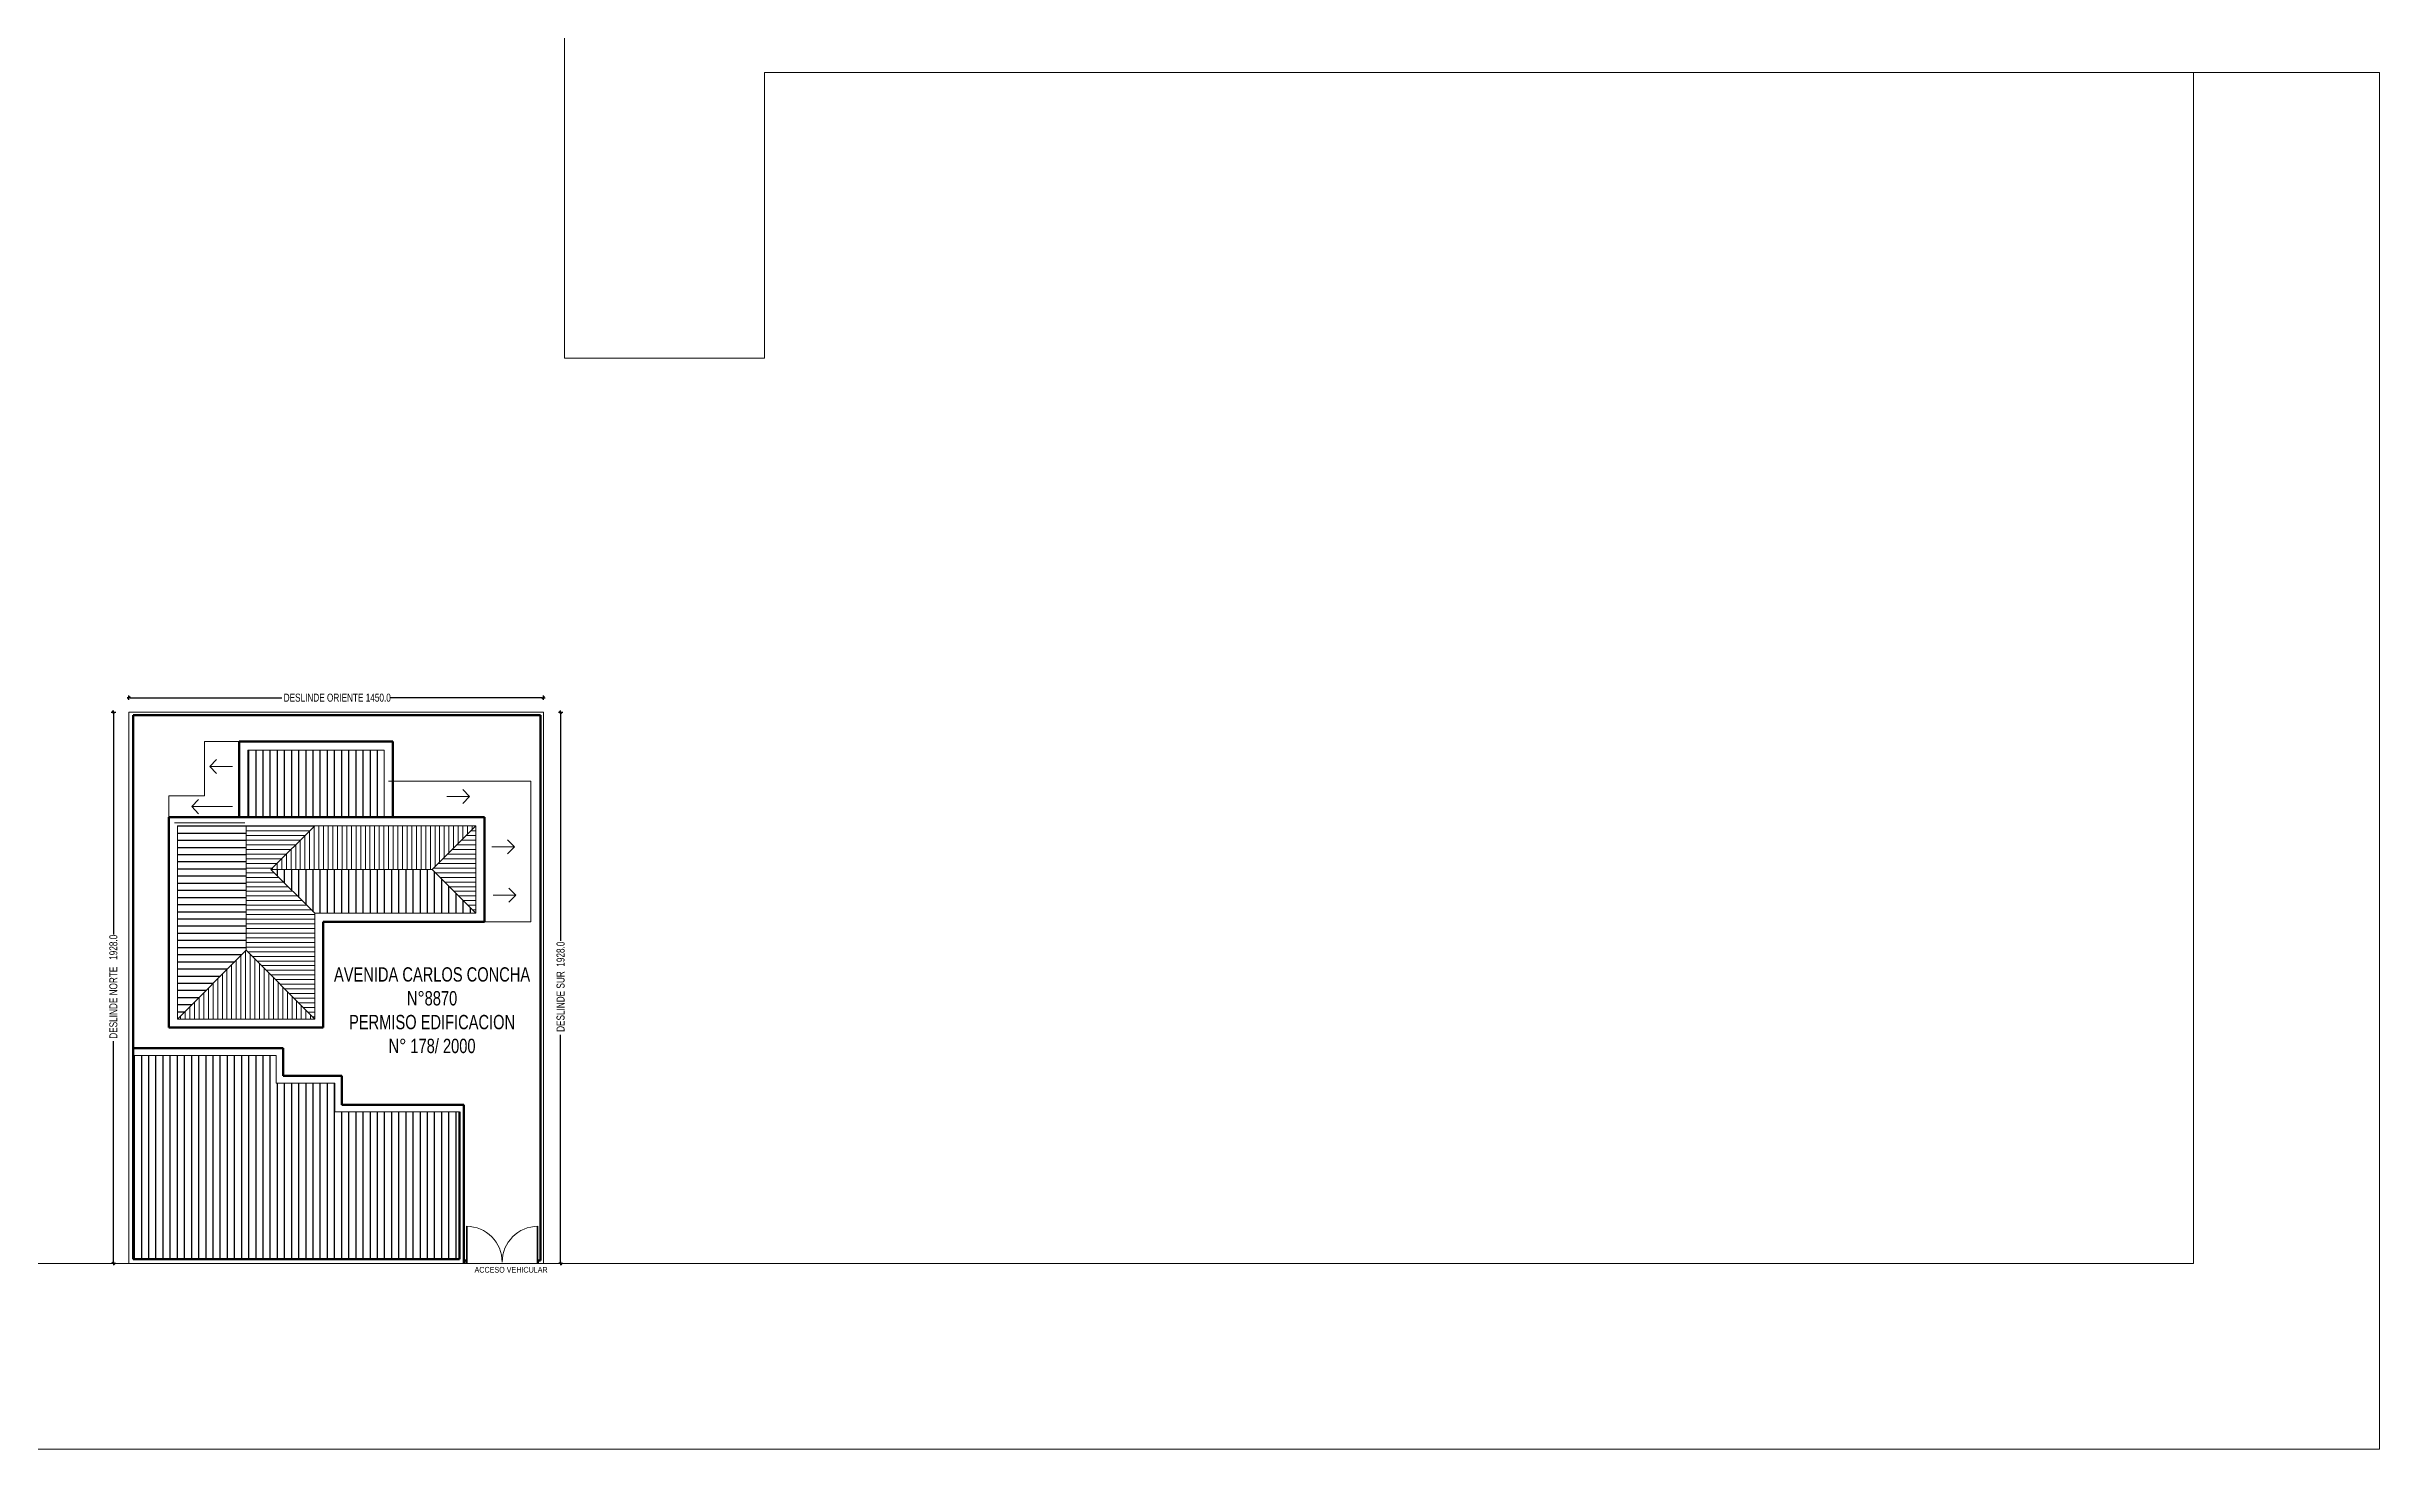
# Model space of a CAD drawing. Header units: centimetres. Extents: x 56177 to 99483, y 493 to 15482.
# Drawn here: x 83544 to 91705, y 6499 to 11405 of the extents above; entities that cross this region are included whole.
import ezdxf

# ---------------------------------------------------------------- set-up
doc = ezdxf.new("R2010")
doc.units = ezdxf.units.CM
doc.header["$MEASUREMENT"] = 0
for name, color, linetype, lineweight in [('0.1 COTAS', 52, 'Continuous', 13), ('0.15 TEXTOS', 212, 'Continuous', 20), ('0.2 VENTANAS', 2, 'Continuous', 20), ('0.5 MUROS', 1, 'Continuous', 50), ('000.2 GENERAL', 2, 'Continuous', 20)]:
    doc.layers.add(name, color=color, linetype=linetype, lineweight=lineweight)
doc.layers.add('0.12 MOBILIARIO BLOQUES', color=251, linetype='Continuous', lineweight=13, true_color=0x616161)
doc.layers.add('COLOR_ GRIS', color=253, linetype='Continuous', true_color=0xb5b5b5)
doc.layers.add('COLOR_ NARANJO', color=2, linetype='Continuous', true_color=0xffff14)
doc.styles.add('NICOLAS 2', font='swisscl.ttf')
doc.dimstyles.new('NICO CMS PEQUEÑAS', dxfattribs={"dimtxt": 10, "dimasz": 2, "dimexe": 0.18, "dimexo": 0.0625, "dimgap": 0.09, "dimtad": 0, "dimdec": 1, "dimzin": 0, "dimdsep": 46, "dimtxsty": 'NICOLAS 2', "dimblk": 'CRUZ2', "dimcen": 0.09, "dimse1": 1, "dimse2": 1, "dimclrd": 256, "dimclrt": 2, "dimadec": 0, "dimazin": 0, "dimtfac": 1, "dimtdec": 1, "dimtofl": 0, "dimtmove": 1, "dimatfit": 2, "dimldrblk": 'CRUZ2', "dimfxl": 1, "dimtolj": 1, "dimtzin": 0, "dimarcsym": 0})
pattern_1 = [(90, (13451.576, 179.573), (-25, 9e-15), [])]
pattern_2 = [(180, (13451.576, 179.573), (-2e-14, -16.25), [])]

# ---------------------------------------------------------------- blocks, each defined once
blk = doc.blocks.new('CRUZ2')
at = {"layer": 'COLOR_ NARANJO', "color": 8}
for p, q in [((-1.5, 0), (1.5, 0)), ((0, 2), (0, -2))]:
    blk.add_line(p, q, dxfattribs=at)
at = {"layer": 'COLOR_ NARANJO', "color": 4}
blk.add_lwpolyline([(-1.1, -1.1), (0, 0), (1.1, 1.1)], dxfattribs=at)
blk = doc.blocks.new('*D659')
at = {"layer": '0.1 COTAS', "lineweight": -2, "transparency": 16777216}
for p, q in [((83777.6, 9073.1), (83777.6, 8299.4)), ((83777.6, 7153.1), (83777.6, 7926.8))]:
    blk.add_line(p, q, dxfattribs=at)
at = {"layer": 'Defpoints', "color": 0, "transparency": 16777216}
for p in [(83831.8, 9077.1), (83777.6, 7149.1), (83831.8, 7149.1)]:
    blk.add_point(p, dxfattribs=at)
at = {"layer": '0.1 COTAS', "lineweight": -2, "transparency": 16777216, "xscale": 4, "yscale": 4, "zscale": 4}
for p, rotation in [((83777.6, 9077.1), 90), ((83777.6, 7149.1), 270)]:
    blk.add_blockref('CRUZ2', p, dxfattribs=dict(at, rotation=rotation))
at = {"layer": '0.1 COTAS', "color": 2, "transparency": 16777216, "insert": (83777.6, 8113.1), "char_height": 28, "attachment_point": 5, "rotation": 90, "style": 'NICOLAS 2'}
blk.add_mtext('\\A1; DESLINDE NORTE   1928.0', dxfattribs=at)
blk = doc.blocks.new('*D660')
at = {"layer": '0.1 COTAS', "lineweight": -2, "transparency": 16777216}
for p, q in [((85342.3, 9073.1), (85342.3, 8277.5)), ((85342.3, 7153.1), (85342.3, 7948.7))]:
    blk.add_line(p, q, dxfattribs=at)
at = {"layer": 'Defpoints', "color": 0, "transparency": 16777216}
for p in [(85281.8, 9077.1), (85281.8, 7149.1), (85342.3, 7149.1)]:
    blk.add_point(p, dxfattribs=at)
at = {"layer": '0.1 COTAS', "lineweight": -2, "transparency": 16777216, "xscale": 4, "yscale": 4, "zscale": 4}
for p, rotation in [((85342.3, 9077.1), 90), ((85342.3, 7149.1), 270)]:
    blk.add_blockref('CRUZ2', p, dxfattribs=dict(at, rotation=rotation))
at = {"layer": '0.1 COTAS', "color": 2, "transparency": 16777216, "insert": (85342.3, 8113.1), "char_height": 28, "attachment_point": 5, "rotation": 90, "style": 'NICOLAS 2'}
blk.add_mtext('\\A1; DESLINDE SUR  1928.0', dxfattribs=at)
blk = doc.blocks.new('*D661')
at = {"layer": '0.1 COTAS', "lineweight": -2, "transparency": 16777216}
for p, q in [((83835.8, 9128.1), (84366.9, 9128.1)), ((85277.8, 9128.1), (84746.7, 9128.1))]:
    blk.add_line(p, q, dxfattribs=at)
at = {"layer": 'Defpoints', "color": 0, "transparency": 16777216}
for p in [(83831.8, 9077.1), (85281.8, 9128.1), (85281.8, 9077.1)]:
    blk.add_point(p, dxfattribs=at)
at = {"layer": '0.1 COTAS', "lineweight": -2, "transparency": 16777216, "xscale": 4, "yscale": 4, "zscale": 4, "rotation": 180}
blk.add_blockref('CRUZ2', (83831.8, 9128.1), dxfattribs=at)
at = {"layer": '0.1 COTAS', "lineweight": -2, "transparency": 16777216, "xscale": 4, "yscale": 4, "zscale": 4}
blk.add_blockref('CRUZ2', (85281.8, 9128.1), dxfattribs=at)
at = {"layer": '0.1 COTAS', "color": 2, "transparency": 16777216, "insert": (84556.8, 9128.1), "char_height": 28, "attachment_point": 5, "style": 'NICOLAS 2'}
blk.add_mtext('\\A1; DESLINDE ORIENTE 1450.0', dxfattribs=at)

msp = doc.modelspace()

# ---------------------------------------------------------------- hatches: boundary and pattern name
at = {"layer": '0.2 VENTANAS'}
h = msp.add_hatch(dxfattribs=at)
h.set_pattern_fill('ANSI31', color=256, scale=130, angle=495)
h.set_pattern_definition(pattern_2)
h.paths.add_polyline_path([(84481.83, 8004.1), (84481.83, 8374.1), (84328.83, 8527.1), (84481.83, 8680.1), (84242.33, 8680.1), (84242.33, 8244.6)])
h = msp.add_hatch(dxfattribs=at)
h.set_pattern_fill('ANSI31', color=256, scale=130, angle=405)
h.set_pattern_definition([(90, (13451.576, 179.573), (-16.25, 5e-15), [])])
h.paths.add_polyline_path([(84892.83, 8527.1), (85045.83, 8680.1), (84481.83, 8680.1), (84328.83, 8527.1)])
h = msp.add_hatch(dxfattribs=at)
h.set_pattern_fill('ANSI31', color=256, scale=130, angle=495)
h.set_pattern_definition(pattern_2)
h.paths.add_polyline_path([(85045.83, 8680.1), (84892.83, 8527.1), (85045.83, 8374.1)])
h = msp.add_hatch(dxfattribs=at)
h.set_pattern_fill('ANSI31', color=256, scale=130, angle=405)
h.paths.add_polyline_path([(84242.08, 8244.85), (84001.83, 8004.1), (84481.83, 8004.1)])
at = {"layer": 'COLOR_ GRIS'}
h = msp.add_hatch(dxfattribs=at)
h.set_pattern_fill('ANSI31', color=256, scale=200, angle=405)
h.set_pattern_definition(pattern_1)
h.paths.add_polyline_path([(84724.83, 8710.1), (84724.83, 8945.1), (84247.83, 8945.1), (84247.83, 8710.1)])
h = msp.add_hatch(dxfattribs=at)
h.set_pattern_fill('ANSI31', color=256, scale=200, angle=495)
h.set_pattern_definition([(180, (13451.576, 179.573), (-3e-14, -25), [])])
h.paths.add_polyline_path([(84242.33, 8245.1), (84242.33, 8680.1), (84237.83, 8680.1), (84001.83, 8680.1), (84001.83, 8004.1)])
h = msp.add_hatch(dxfattribs=at)
h.set_pattern_fill('ANSI31', color=256, scale=200, angle=405)
h.set_pattern_definition(pattern_1)
h.paths.add_polyline_path([(84892.83, 8527.1), (84328.83, 8527.1), (84481.83, 8374.1), (85045.83, 8374.1)])
h = msp.add_hatch(dxfattribs=at)
h.set_pattern_fill('ANSI31', color=256, scale=200, angle=405)
h.set_pattern_definition(pattern_1)
h.paths.add_polyline_path([(84988.83, 7164.1), (84988.83, 7679.1), (84551.83, 7679.1), (84551.83, 7780.1), (84346.83, 7780.1), (84346.83, 7877.1), (83846.83, 7877.1), (83846.83, 7164.1)])

# ---------------------------------------------------------------- linework, layer by layer
at = {"layer": '0.12 MOBILIARIO BLOQUES'}
for p, q in [((85355.39, 13015.35), (85355.39, 10315.35)), ((91705.39, 11315.35), (86055.39, 11315.35)), ((86055.39, 11315.35), (86055.39, 10315.35)), ((91055.39, 7149.1), (91055.39, 11315.35)), ((91705.39, 11315.35), (91705.39, 6499.1)), ((86055.39, 10315.35), (85355.39, 10315.35)), ((85281.83, 9077.1), (83831.83, 9077.1)), ((83831.83, 9077.1), (83831.83, 7149.1)), ((85281.83, 7149.1), (85281.83, 9077.1)), ((84114.92, 8887.84), (84138.86, 8912.45)), ((84194.28, 8887.84), (84114.92, 8887.84)), ((84114.92, 8887.84), (84138.86, 8863.24)), ((84739.83, 8836.1), (85237.54, 8836.1)), ((85237.54, 8836.1), (85237.54, 8344.1)), ((84051.55, 8747.01), (84075.5, 8771.61)), ((84194.88, 8747.01), (84051.55, 8747.01)), ((84051.55, 8747.01), (84075.5, 8722.4)), ((84944.47, 8782.25), (85023.84, 8782.25)), ((85023.84, 8782.25), (84999.89, 8806.85)), ((85023.84, 8782.25), (84999.89, 8757.64)), ((85101.16, 8606.58), (85180.52, 8606.58)), ((85180.52, 8606.58), (85156.58, 8631.19)), ((85180.52, 8606.58), (85156.58, 8581.97)), ((85105.98, 8437.39), (85185.35, 8437.39)), ((85185.35, 8437.39), (85161.4, 8462)), ((85185.35, 8437.39), (85161.4, 8412.78)), ((85237.54, 8344.1), (85075.83, 8344.1)), ((85012.83, 7154.1), (85012.83, 7279.1)), ((85015.33, 7154.1), (85015.33, 7279.1)), ((85260.33, 7154.1), (85260.33, 7279.1)), ((85262.83, 7154.1), (85262.83, 7279.1)), ((91055.39, 7149.1), (81055.39, 7149.1)), ((85012.83, 7154.1), (85015.33, 7154.1)), ((85262.83, 7154.1), (85260.33, 7154.1)), ((91705.39, 6499.1), (80405.39, 6499.1))]:
    msp.add_line(p, q, dxfattribs=at)
msp.add_lwpolyline([(84217.83, 8975.1), (84095.83, 8975.1), (84095.83, 8785.1), (83971.83, 8785.1), (83971.83, 8710.1), (83971.83, 8710.1)], dxfattribs=at)
for centre, start, end in [((85012.83, 7154.1), 0, 90), ((85262.83, 7154.1), 90, 180)]:
    msp.add_arc(centre, 125, start, end, dxfattribs=at)
at = {"layer": '0.2 VENTANAS'}
for p, q in [((84247.83, 8945.1), (84247.83, 8710.1)), ((84247.83, 8945.1), (84724.83, 8945.1)), ((84724.83, 8945.1), (84724.83, 8710.1)), ((84237.83, 8690.1), (83991.83, 8690.1)), ((84237.83, 8680.1), (84001.83, 8680.1)), ((84001.83, 8680.1), (84001.83, 8004.1)), ((84237.83, 8680.1), (85045.83, 8680.1)), ((84242.33, 8244.6), (84242.33, 8680.1)), ((84328.83, 8527.1), (84481.83, 8680.1)), ((84892.83, 8527.1), (85045.83, 8680.1)), ((85045.83, 8680.1), (85045.83, 8374.1)), ((84892.83, 8527.1), (84328.83, 8527.1)), ((84481.83, 8374.1), (84328.83, 8527.1)), ((85045.83, 8374.1), (84892.83, 8527.1)), ((85045.83, 8374.1), (84481.83, 8374.1)), ((84481.83, 8374.1), (84481.83, 8004.1)), ((84241.83, 8244.6), (84001.83, 8004.1)), ((84242.33, 8244.6), (84481.83, 8004.1)), ((84001.83, 8004.1), (84481.83, 8004.1)), ((84346.83, 7877.1), (83846.83, 7877.1)), ((84346.83, 7780.1), (84346.83, 7877.1)), ((84551.83, 7780.1), (84346.83, 7780.1)), ((84551.83, 7679.1), (84551.83, 7780.1)), ((84988.83, 7679.1), (84551.83, 7679.1))]:
    msp.add_line(p, q, dxfattribs=at)
at = {"layer": '0.5 MUROS', "ltscale": 10}
for p, q in [((83846.83, 9067.1), (83846.83, 7164.1)), ((85271.83, 9067.1), (83846.83, 9067.1)), ((85271.83, 7159.1), (85271.83, 9067.1)), ((84217.83, 8975.1), (84217.83, 8710.1)), ((84217.83, 8975.1), (84537.83, 8975.1)), ((84537.83, 8975.1), (84552.83, 8975.1)), ((84552.83, 8975.1), (84739.83, 8975.1)), ((84739.83, 8975.1), (84754.83, 8975.1)), ((84754.83, 8975.1), (84754.83, 8710.1)), ((84217.83, 8710.1), (83971.83, 8710.1)), ((83971.83, 8710.1), (83971.83, 7974.1)), ((84217.83, 8710.1), (85075.83, 8710.1)), ((85075.83, 8710.1), (85075.83, 8344.1)), ((84242.33, 8527.6), (84242.33, 8527.6)), ((85075.83, 8344.1), (84511.83, 8344.1)), ((84511.83, 8344.1), (84511.83, 7974.1)), ((83971.83, 7974.1), (84511.83, 7974.1)), ((84371.83, 7902.1), (83846.83, 7902.1)), ((84371.83, 7805.1), (84371.83, 7902.1)), ((84576.83, 7805.1), (84371.83, 7805.1)), ((84576.83, 7704.1), (84576.83, 7805.1)), ((85003.83, 7704.1), (84576.83, 7704.1)), ((84988.83, 7164.1), (84988.83, 7679.1)), ((85003.83, 7149.1), (85003.83, 7704.1)), ((83846.83, 7164.1), (84988.83, 7164.1)), ((85012.83, 7159.1), (85003.83, 7159.1)), ((85012.83, 7159.1), (85012.83, 7149.1)), ((85271.83, 7159.1), (85262.83, 7159.1)), ((85262.83, 7159.1), (85262.83, 7149.1))]:
    msp.add_line(p, q, dxfattribs=at)
at = {"layer": '000.2 GENERAL', "ltscale": 10}
msp.add_line((83831.83, 7149.1), (85281.83, 7149.1), dxfattribs=at)

# ---------------------------------------------------------------- texts
at = {"layer": '0.15 TEXTOS', "attachment_point": 1, "style": 'NICOLAS 2'}
for s, insert, char_height, width in [('\\pxqc;AVENIDA CARLOS CONCHA\\PN°8870\\PPERMISO EDIFICACION \\PN° 178/ 2000', (83876.18, 8185.19), 50, 2032.6798), ('ACCESO VEHICULAR', (85041.1, 7137.17), 20, 489.6147)]:
    msp.add_mtext(s, dxfattribs=dict(at, insert=insert, char_height=char_height, width=width))

# ---------------------------------------------------------------- dimensions: what is measured, and where the dimension line sits
at = {"layer": '0.1 COTAS'}
dim = msp.add_linear_dim(base=(85281.83, 9128.1), p1=(83831.83, 9077.1), p2=(85281.83, 9077.1), text=' DESLINDE ORIENTE <>', dimstyle='NICO CMS PEQUEÑAS', override={"dimscale": 4, "dimtxt": 7, "dimasz": 1}, dxfattribs=at)
dim.commit()
dim.dimension.update_dxf_attribs({"geometry": '*D661', "text_midpoint": (84556.83, 9128.1)})
for base, p1, p2, text, picture, middle in [((83777.58, 7149.1), (83831.83, 9077.1), (83831.83, 7149.1), ' DESLINDE NORTE   <>', '*D659', (83777.58, 8113.1)), ((85342.27, 7149.1), (85281.83, 9077.1), (85281.83, 7149.1), ' DESLINDE SUR  <>', '*D660', (85342.27, 8113.1))]:
    dim = msp.add_linear_dim(base=base, p1=p1, p2=p2, angle=90, text=text, dimstyle='NICO CMS PEQUEÑAS', override={"dimscale": 4, "dimtxt": 7, "dimasz": 1}, dxfattribs=at)
    dim.commit()
    dim.dimension.update_dxf_attribs({"geometry": picture, "text_midpoint": middle})

doc.saveas('drawing.dxf')
